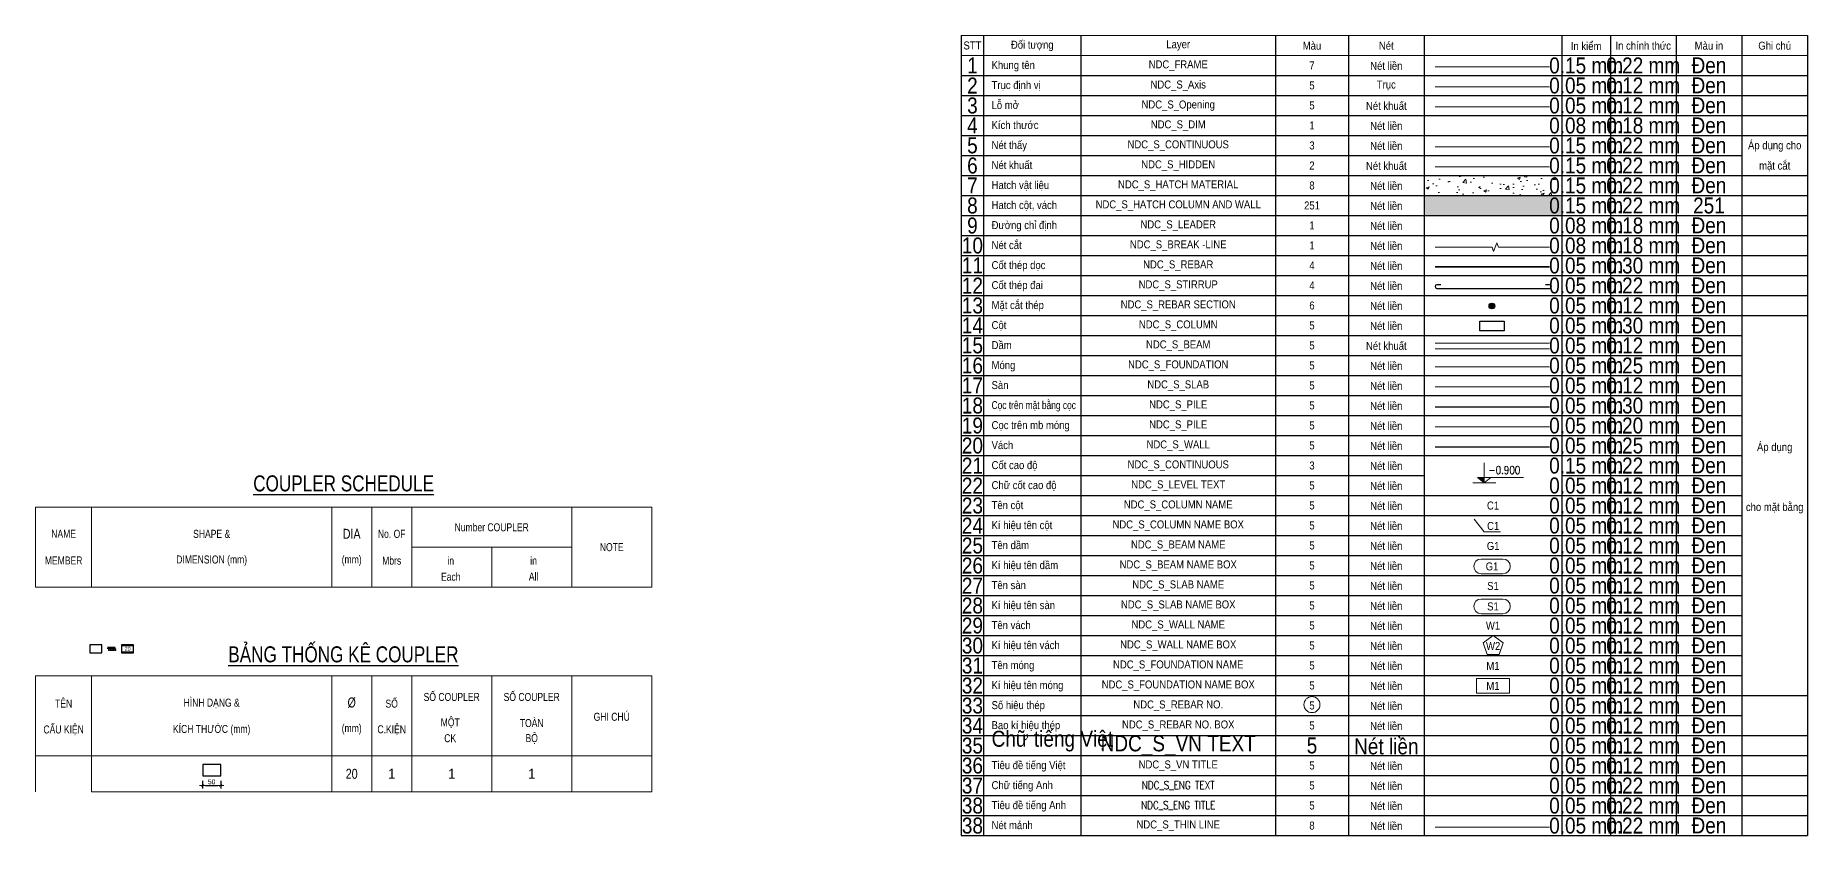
# Model space of a CAD drawing. Header units: millimetres. Extents: x -2123450 to -961021, y -260876 to 649159.
# Drawn here: x -1179173 to -1134876, y 506104 to 526104 of the extents above; entities that cross this region are included whole.
import ezdxf
from ezdxf.enums import TextEntityAlignment as Align

# ---------------------------------------------------------------- set-up
doc = ezdxf.new("R2010")
doc.units = ezdxf.units.MM
doc.header["$LTSCALE"] = 1000
doc.header["$MEASUREMENT"] = 0
doc.header["$PDMODE"] = 66
for name, pattern in [('CENTER2', [1.125, 0.75, -0.125, 0.125, -0.125]), ('DASHED', [19.05, 12.7, -6.35]), ('DASHED2', [9.525, 6.35, -3.175]), ('HIDDEN2', [4.7625, 3.175, -1.5875])]:
    doc.linetypes.add(name, pattern=pattern)
doc.layers.get('0').update_dxf_attribs({"linetype": 'CONTINUOUS'})
doc.layers.get('DEFPOINTS').update_dxf_attribs({"linetype": 'CONTINUOUS'})
doc.layers.add('CHI', color=1, linetype='CONTINUOUS')
doc.layers.add('NDC_S-COLUMN', color=3, linetype='CONTINUOUS')
for name, color, linetype, lineweight in [('kata_dim', 8, 'CONTINUOUS', 5), ('kata_net khung', 3, 'CONTINUOUS', 20), ('kata_text', 7, 'CONTINUOUS', 30), ('NDC_FRAME', 7, 'CONTINUOUS', 15), ('NDC_S_AXIS', 5, 'CENTER2', 15), ('NDC_S_BEAM', 3, 'HIDDEN2', 15), ('NDC_S_BEAM NAME', 7, 'CONTINUOUS', 9), ('NDC_S_BEAM NAME BOX', 1, 'CONTINUOUS', 20), ('NDC_S_BREAK-LINE', 1, 'CONTINUOUS', 15), ('NDC_S_COLUMN NAME', 7, 'CONTINUOUS', 9), ('NDC_S_COLUMN NAME BOX', 1, 'CONTINUOUS', 9), ('NDC_S_CONTINUOUS', 3, 'CONTINUOUS', 20), ('NDC_S_DIM', 1, 'CONTINUOUS', 9), ('NDC_S_ENG TEXT', 2, 'CONTINUOUS', 9), ('NDC_S_ENG TITLE', 3, 'CONTINUOUS', 15), ('NDC_S_FOUNDATION', 6, 'CONTINUOUS', 20), ('NDC_S_FOUNDATION NAME', 7, 'CONTINUOUS', 20), ('NDC_S_FOUNDATION NAME BOX', 1, 'CONTINUOUS', 9), ('NDC_S_HATCH COLUMN AND WALL', 251, 'CONTINUOUS', 13), ('NDC_S_HATCH MATERIAL', 8, 'CONTINUOUS', 13), ('NDC_S_HIDDEN', 9, 'HIDDEN2', 20), ('NDC_S_LEADER', 1, 'CONTINUOUS', 9), ('NDC_S_LEVEL', 3, 'CONTINUOUS', 20), ('NDC_S_LEVEL TEXT', 7, 'CONTINUOUS', 20), ('NDC_S_OPENING', 9, 'DASHED2', 9), ('NDC_S_PILE', 4, 'CONTINUOUS', 30), ('NDC_S_PILE ON FOUNDATION PLAN', 9, 'DASHED', 9), ('NDC_S_REBAR', 4, 'CONTINUOUS', 35), ('NDC_S_REBAR NO.', 7, 'CONTINUOUS', 20), ('NDC_S_REBAR NO. BOX', 1, 'CONTINUOUS', 9), ('NDC_S_REBAR SECTION', 6, 'CONTINUOUS', 25), ('NDC_S_SLAB', 2, 'CONTINUOUS', 15), ('NDC_S_SLAB NAME', 7, 'CONTINUOUS', 20), ('NDC_S_SLAB NAME BOX', 1, 'CONTINUOUS', 9), ('NDC_S_STIRRUP', 2, 'CONTINUOUS', 25), ('NDC_S_THIN LINE', 8, 'CONTINUOUS', 9), ('NDC_S_VN TEXT', 7, 'CONTINUOUS', 9), ('NDC_S_VN TITLE', 6, 'CONTINUOUS', 9), ('NDC_S_WALL', 6, 'CONTINUOUS', 25), ('NDC_S_WALL NAME', 7, 'CONTINUOUS', 20), ('NDC_S_WALL NAME BOX', 1, 'CONTINUOUS', 9)]:
    doc.layers.add(name, color=color, linetype=linetype, lineweight=lineweight)
doc.styles.add('kata_text', font='roman.shx', dxfattribs={"width": 0.8})
doc.styles.add('NDC_ARIAL', font='arial.ttf', dxfattribs={"width": 0.8})
doc.styles.add('NDC_ROMANS', font='romans.shx', dxfattribs={"width": 0.8, "bigfont": 'vns.shx'})
doc.dimstyles.new('kata_dim_50', dxfattribs={"dimscale": 50, "dimtxt": 2.5, "dimasz": 1.5, "dimexe": 1.5, "dimexo": 2.5, "dimtad": 1, "dimdec": 0, "dimzin": 0, "dimdsep": 46, "dimtxsty": 'kata_text', "dimblk": 'kata_block_ArchTick', "dimcen": 0.09, "dimdle": 1.2, "dimclrd": 8, "dimclre": 8, "dimclrt": 3, "dimadec": 0, "dimazin": 0, "dimtfac": 1, "dimtdec": 0, "dimtix": 1, "dimtofl": 0, "dimtmove": 0, "dimatfit": 3, "dimfxl": 3.75, "dimfxlon": 1, "dimtolj": 1, "dimtzin": 0, "dimarcsym": 0})

# ---------------------------------------------------------------- blocks, each defined once
blk = doc.blocks.new('kata_block_COUPLER')
at = {"color": 0}
blk.add_lwpolyline([(-1.5, -1), (1.5, -1), (1.5, 1), (-1.5, 1)], close=True, dxfattribs=at)
blk = doc.blocks.new('kata_block_REN')
blk.add_lwpolyline([(0, 0), (5, 25), (15, -25), (25, 25), (35, -25), (45, 25), (55, -25), (65, 25), (75, -25), (85, 25), (95, -25), (100, 0)])
blk = doc.blocks.new('*U736')
for p, q in [((1.5, 0.75), (-1.5, 0.75)), ((-1.5, -0.75), (1.5, -0.75))]:
    blk.add_line(p, q)
at = {"color": 0}
blk.add_lwpolyline([(-1.5, -1), (1.5, -1), (1.5, 1), (-1.5, 1)], close=True, dxfattribs=at)
at = {"layer": 'DEFPOINTS', "style": 'kata_text', "width": 0.8}
blk.add_attdef('D', text='', height=1, dxfattribs=at).set_placement((0, 0), align=Align.MIDDLE_CENTER)
blk = doc.blocks.new('TieudeCoupler')
at = {"layer": 'kata_net khung'}
for p, q in [((0, 2000), (0, 0)), ((0, 2000), (15405, 2000)), ((1405, 2000), (1405, 0)), ((7405, 2000), (7405, 0)), ((8405, 2000), (8405, 0)), ((8405, 2000), (8405, 0)), ((9405, 1000), (9405, 2000)), ((11405, 2000), (11405, 0)), ((13405, 2000), (13405, 0)), ((15405, 2000), (15405, 0)), ((9405, 1000), (9405, 0)), ((0, 0), (15405, 0))]:
    blk.add_line(p, q, dxfattribs=at)
at = {"layer": 'kata_text', "style": 'kata_text', "width": 0.8}
for s, height, p in [('%%UBẢNG THỐNG KÊ COUPLER', 400, (7698, 2594)), ('TÊN', 200, (705, 1333)), ('HÌNH DẠNG &', 200, (4405, 1333)), ('%%C', 250, (7905, 1333)), ('SỐ', 200, (8905, 1333)), ('SỐ COUPLER', 200, (10405, 1500)), ('SỐ COUPLER', 200, (12405, 1500)), ('MỘT', 200, (10368, 843)), ('TOÀN', 200, (12405, 843)), ('GHI CHÚ', 200, (14405, 1000)), ('CẤU KIỆN', 200, (705, 667)), ('KÍCH THƯỚC (mm)', 200, (4405, 667)), ('(mm)', 200, (7905, 667)), ('C.KIỆN', 200, (8905, 667)), ('CK', 200, (10368, 440)), ('BỘ', 200, (12405, 448))]:
    blk.add_text(s, height=height, dxfattribs=at).set_placement(p, align=Align.MIDDLE)
blk = doc.blocks.new('kata_block_ArchTick')
at = {"color": 8}
blk.add_line((1, 0), (-1, 0), dxfattribs=at)
at = {"color": 8, "const_width": 0.15}
blk.add_lwpolyline([(-0.5, -0.5), (0.5, 0.5)], dxfattribs=at)
blk = doc.blocks.new('*D737')
at = {"layer": 'DEFPOINTS', "color": 0, "transparency": 16777216}
for p in [(4180, -498), (4630, -498), (4630, -744)]:
    blk.add_point(p, dxfattribs=at)
at = {"layer": 'kata_dim', "color": 8, "lineweight": -2, "transparency": 16777216}
for p, q in [((4180, -623), (4180, -819)), ((4255, -744), (4555, -744)), ((4630, -623), (4630, -819))]:
    blk.add_line(p, q, dxfattribs=at)
at = {"layer": 'kata_dim', "color": 8, "lineweight": -2, "transparency": 16777216, "xscale": 75, "yscale": 75, "zscale": 75, "rotation": 180}
blk.add_blockref('kata_block_ArchTick', (4180, -744), dxfattribs=at)
at = {"layer": 'kata_dim', "color": 8, "lineweight": -2, "transparency": 16777216, "xscale": 75, "yscale": 75, "zscale": 75}
blk.add_blockref('kata_block_ArchTick', (4630, -744), dxfattribs=at)
blk = doc.blocks.new('TieudeCoupler_ENG')
at = {"layer": 'kata_net khung'}
for p, q in [((0, 2000), (0, 0)), ((0, 2000), (15405, 2000)), ((1405, 2000), (1405, 0)), ((7405, 2000), (7405, 0)), ((8405, 2000), (8405, 0)), ((8405, 2000), (8405, 0)), ((9405, 1000), (9405, 2000)), ((13405, 2000), (13405, 0)), ((15405, 2000), (15405, 0)), ((9405, 1000), (9405, 0)), ((9405, 1000), (13405, 1000)), ((11405, 1000), (11405, 0)), ((0, 0), (15405, 0))]:
    blk.add_line(p, q, dxfattribs=at)
at = {"layer": 'kata_text', "style": 'kata_text', "width": 0.8}
for s, height, p in [('%%UCOUPLER SCHEDULE', 400, (7703, 2594)), ('NAME', 200, (705, 1333)), ('SHAPE &', 200, (4405, 1333)), ('DIA', 250, (7905, 1333)), ('No. OF', 200, (8905, 1333)), ('Number COUPLER', 200, (11405, 1500)), ('NOTE', 200, (14405, 1000)), ('MEMBER', 200, (705, 667)), ('DIMENSION (mm)', 200, (4405, 667)), ('(mm)', 200, (7905, 667)), ('Mbrs', 200, (8905, 667)), ('in', 200, (10382, 667)), ('in', 200, (12452, 667)), ('Each', 200, (10382, 264)), ('All', 200, (12452, 271))]:
    blk.add_text(s, height=height, dxfattribs=at).set_placement(p, align=Align.MIDDLE)
blk = doc.blocks.new('dangCoupler')
at = {"color": 4}
blk.add_lwpolyline([(4180.3, -498.5), (4630.3, -498.5), (4630.3, -216.5), (4180.3, -216.5)], close=True, dxfattribs=at)
at = {"layer": 'kata_net khung'}
for p, q in [((0, 0), (0, -900)), ((1405.3, 0), (1405.3, -900)), ((7405.3, 0), (7405.3, -900)), ((8405.3, 0), (8405.3, -900)), ((9405.3, 0), (9405.3, -900)), ((11405.3, 0), (11405.3, -900)), ((13405.3, 0), (13405.3, -900)), ((15405.3, 0), (15405.3, -900)), ((1405.3, -900), (15405.3, -900))]:
    blk.add_line(p, q, dxfattribs=at)
at = {"layer": 'kata_text', "style": 'kata_text', "width": 0.8}
for tag, height, p in [('DK', 250, (7905.3, -450)), ('GHI_CHU', 200, (14405.3, -450))]:
    blk.add_attdef(tag, text='', height=height, dxfattribs=at).set_placement(p, align=Align.MIDDLE_CENTER)
at = {"layer": 'kata_text', "style": 'kata_text'}
for tag, p in [('SCK', (8905.3, -450)), ('SL1', (10405.3, -450)), ('SL', (12405.3, -450))]:
    blk.add_attdef(tag, text='', height=250, dxfattribs=at).set_placement(p, align=Align.MIDDLE_CENTER)
at = {"layer": 'kata_text', "color": 3, "style": 'kata_text', "width": 0.8}
blk.add_attdef('L', text='', height=125, dxfattribs=at).set_placement((4405.3, -649.1), align=Align.MIDDLE_CENTER)
at = {"layer": 'kata_dim', "color": 8}
dim = blk.add_linear_dim(base=(4630.3, -744.2), p1=(4180.3, -498.5), p2=(4630.3, -498.5), text=' ', dimstyle='kata_dim_50', dxfattribs=at)
dim.commit()
dim.dimension.update_dxf_attribs({"geometry": '*D737', "text_midpoint": (4405.3, -744.2)})

msp = doc.modelspace()

# ---------------------------------------------------------------- hatches: boundary and pattern name
at = {"layer": 'NDC_S_HATCH COLUMN AND WALL'}
h = msp.add_hatch(color=256, dxfattribs=at)
h.dxf.hatch_style = 1
h.paths.add_polyline_path([(-1141015.94, 521604.1), (-1141015.94, 522104.1), (-1144460.09, 522104.1), (-1144460.09, 521604.1)])
at = {"layer": 'NDC_S_HATCH MATERIAL'}
h = msp.add_hatch(dxfattribs=at)
h.set_pattern_fill('AR-CONC', color=256, scale=100)
h.set_pattern_definition([(50, (-8743987.1, -10049304.76), (717.260183, -62.752135), [75, -825]), (355, (-8743987.1, -10049304.76), (-138.751334, 752.192134), [60, -660]), (100.4514445, (-8743927.3, -10049310), (578.508847, 689.43999), [63.74019, -701.14211]), (46.1842, (-8743987.1, -10049104.76), (1067.24133, -165.51928), [112.5, -1237.5]), (96.6356355, (-8743898.2, -10049118.5), (934.661946, 974.1186), [95.61034, -1051.71376]), (351.184164, (-8743987.1, -10049104.8), (934.661945, 974.1186), [90, -990]), (21, (-8743887.1, -10049154.76), (596.907052, -402.61889), [75, -825]), (326, (-8743887.1, -10049154.76), (243.31533, 725.150045), [60, -660]), (71.451445, (-8743837.36, -10049188.3), (840.222377, 322.531153), [63.74019, -701.14211]), (37.5, (-8743987.1, -10049304.76), (12.1598553, 332.893854), [0, -652, 0, -670, 0, -662.5]), (7.5, (-8743987.1, -10049304.76), (263.069537, 394.411712), [0, -382, 0, -637, 0, -252.5]), (327.5, (-8744210.1, -10049304.76), (533.822436, -22.554872), [0, -250, 0, -780, 0, -1035]), (317.5, (-8744310.1, -10049304.76), (583.18617, 100.104982), [0, -325, 0, -518, 0, -735])])
h.paths.add_polyline_path([(-1144460.09, 522604.1), (-1144460.09, 522104.1), (-1141015.94, 522104.1), (-1141015.94, 522604.1)])
at = {"layer": 'NDC_S_LEVEL'}
h = msp.add_hatch(color=256, dxfattribs=at)
h.dxf.hatch_style = 1
h.paths.add_polyline_path([(-1142958.35, 515058.26), (-1143125.6, 515058.26), (-1142958.35, 514917.77)])
at = {"layer": 'NDC_S_REBAR SECTION'}
h = msp.add_hatch(color=256, dxfattribs=at)
h.dxf.hatch_style = 1
h.paths.add_polyline_path([(-1142837.98, 519340.85, 1), (-1142694.46, 519340.85, 1)])

# ---------------------------------------------------------------- linework, layer by layer
at = {"layer": 'CHI', "color": 3}
for p, q in [((-1156030.81, 526104.1), (-1156030.81, 506104.1)), ((-1155472.69, 526104.1), (-1155472.69, 506104.1)), ((-1153039.06, 526104.1), (-1153039.06, 506104.1)), ((-1148176.19, 526104.1), (-1148176.19, 506104.1)), ((-1146351.89, 526104.1), (-1146351.89, 506104.1)), ((-1144460.09, 526104.1), (-1144460.09, 506104.1)), ((-1141015.94, 526104.1), (-1141015.94, 506104.1)), ((-1139805.77, 526104.1), (-1139805.77, 506104.1)), ((-1138162.58, 526104.1), (-1138162.58, 506104.1)), ((-1136519.4, 526104.1), (-1136519.4, 506104.1)), ((-1134876.21, 526104.1), (-1134876.21, 506104.1)), ((-1156030.81, 506604.1), (-1134876.21, 506604.1)), ((-1156030.81, 506104.1), (-1134876.21, 506104.1))]:
    msp.add_line(p, q, dxfattribs=at)
at = {"layer": 'CHI'}
for p, q in [((-1156030.81, 525104.1), (-1134876.21, 525104.1)), ((-1156030.81, 524604.1), (-1134876.21, 524604.1)), ((-1156030.81, 524104.1), (-1134876.21, 524104.1)), ((-1156030.81, 523604.1), (-1134876.21, 523604.1)), ((-1156030.81, 523104.1), (-1136519.4, 523104.1)), ((-1156030.81, 522604.1), (-1134876.21, 522604.1)), ((-1156030.81, 522104.1), (-1134876.21, 522104.1)), ((-1156030.81, 521604.1), (-1134876.21, 521604.1)), ((-1156030.81, 521104.1), (-1134876.21, 521104.1)), ((-1156030.81, 520604.1), (-1134876.21, 520604.1)), ((-1156030.81, 520104.1), (-1134876.21, 520104.1)), ((-1156030.81, 519604.1), (-1134876.21, 519604.1)), ((-1156030.81, 519104.1), (-1134876.21, 519104.1)), ((-1156030.81, 518604.1), (-1136519.4, 518604.1)), ((-1156030.81, 518104.1), (-1136519.4, 518104.1)), ((-1156030.81, 517604.1), (-1136519.4, 517604.1)), ((-1156030.81, 517104.1), (-1136519.4, 517104.1)), ((-1156030.81, 516604.1), (-1136519.4, 516604.1)), ((-1156030.81, 516104.1), (-1136519.4, 516104.1)), ((-1156030.81, 515604.1), (-1136519.4, 515604.1)), ((-1156030.81, 515104.1), (-1144460.09, 515104.1)), ((-1141015.94, 515104.1), (-1136519.4, 515104.1)), ((-1156030.81, 514604.1), (-1136519.4, 514604.1)), ((-1156030.81, 514104.1), (-1136519.4, 514104.1)), ((-1156030.81, 513604.1), (-1136519.4, 513604.1)), ((-1156030.81, 513104.1), (-1136519.4, 513104.1)), ((-1156030.81, 512604.1), (-1136519.4, 512604.1)), ((-1156030.81, 512104.1), (-1136519.4, 512104.1)), ((-1156030.81, 511604.1), (-1136519.4, 511604.1)), ((-1156030.81, 511104.1), (-1136519.4, 511104.1)), ((-1156030.81, 510604.1), (-1136519.4, 510604.1)), ((-1156030.81, 510104.1), (-1136519.4, 510104.1)), ((-1156030.81, 509604.1), (-1134876.21, 509604.1)), ((-1156030.81, 509104.1), (-1136519.4, 509104.1)), ((-1156030.81, 508604.1), (-1134876.21, 508604.1)), ((-1156030.81, 508104.1), (-1134876.21, 508104.1)), ((-1156030.81, 507604.1), (-1134876.21, 507604.1)), ((-1156030.81, 507104.1), (-1134876.21, 507104.1))]:
    msp.add_line(p, q, dxfattribs=at)
at = {"layer": 'NDC_FRAME'}
msp.add_line((-1144188.83, 525317.69), (-1141324.21, 525317.69), dxfattribs=at)
at = {"layer": 'NDC_S-COLUMN'}
msp.add_lwpolyline([(-1143066.62, 518961.79), (-1142456.19, 518961.79), (-1142456.19, 518717.79), (-1143066.62, 518717.79)], close=True, dxfattribs=at)
at = {"layer": 'NDC_S_AXIS', "ltscale": 10}
msp.add_line((-1144188.83, 524817.69), (-1141324.21, 524817.69), dxfattribs=at)
at = {"layer": 'NDC_S_BEAM', "ltscale": 1000}
for p, q in [((-1144188.83, 518409.91), (-1141324.21, 518409.91)), ((-1144188.83, 518269.35), (-1141324.21, 518269.35))]:
    msp.add_line(p, q, dxfattribs=at)
at = {"layer": 'NDC_S_BEAM NAME BOX'}
msp.add_lwpolyline([(-1143034.94, 513015.73, 1), (-1143034.94, 512647.85), (-1142491.4, 512647.85, 1), (-1142491.4, 513015.73)], format="xyb", close=True, dxfattribs=at)
at = {"layer": 'NDC_S_BREAK-LINE'}
msp.add_lwpolyline([(-1144188.83, 520811.11), (-1142763.8, 520811.11), (-1142723.8, 520701.21), (-1142643.8, 520921.01), (-1142603.8, 520811.11), (-1141324.21, 520811.11)], dxfattribs=at)
at = {"layer": 'NDC_S_COLUMN NAME BOX'}
msp.add_lwpolyline([(-1143208.99, 514012.13), (-1142960.21, 513694.32), (-1142554.74, 513694.32)], dxfattribs=at)
at = {"layer": 'NDC_S_CONTINUOUS'}
msp.add_line((-1144188.83, 523317.69), (-1141324.21, 523317.69), dxfattribs=at)
at = {"layer": 'NDC_S_ENG TITLE'}
for p, q in [((-1156030.81, 526104.1), (-1134876.21, 526104.1)), ((-1156030.81, 525604.1), (-1134876.21, 525604.1))]:
    msp.add_line(p, q, dxfattribs=at)
at = {"layer": 'NDC_S_FOUNDATION'}
msp.add_line((-1144188.83, 517817.69), (-1141324.21, 517817.69), dxfattribs=at)
at = {"layer": 'NDC_S_FOUNDATION NAME BOX'}
msp.add_lwpolyline([(-1143154.66, 510027.84), (-1142325.21, 510027.84), (-1142325.21, 509659.96), (-1143154.66, 509659.96)], close=True, dxfattribs=at)
at = {"layer": 'NDC_S_HIDDEN'}
msp.add_line((-1144188.83, 522817.69), (-1141324.21, 522817.69), dxfattribs=at)
at = {"layer": 'NDC_S_LEVEL'}
for p, q in [((-1142958.35, 514917.77), (-1142958.35, 515421.65)), ((-1143245.15, 514917.77), (-1142671.55, 514917.77)), ((-1143125.6, 515058.26), (-1142958.35, 514917.77)), ((-1143125.6, 515058.26), (-1141980.7, 515058.26)), ((-1142791.1, 515058.26), (-1142958.35, 514917.77))]:
    msp.add_line(p, q, dxfattribs=at)
at = {"layer": 'NDC_S_OPENING', "ltscale": 10}
msp.add_line((-1144188.83, 524317.69), (-1141324.21, 524317.69), dxfattribs=at)
at = {"layer": 'NDC_S_PILE'}
msp.add_line((-1144188.83, 516817.69), (-1141324.21, 516817.69), dxfattribs=at)
at = {"layer": 'NDC_S_PILE ON FOUNDATION PLAN'}
msp.add_line((-1144188.83, 516317.69), (-1141324.21, 516317.69), dxfattribs=at)
at = {"layer": 'NDC_S_REBAR'}
msp.add_line((-1144188.83, 520317.69), (-1141324.21, 520317.69), dxfattribs=at)
at = {"layer": 'NDC_S_REBAR NO. BOX'}
msp.add_circle((-1147264.04, 509376.36), 200, dxfattribs=at)
at = {"layer": 'NDC_S_REBAR SECTION'}
msp.add_circle((-1142766.22, 519340.85), 71.76, dxfattribs=at)
at = {"layer": 'NDC_S_SLAB'}
msp.add_line((-1144188.83, 517317.69), (-1141324.21, 517317.69), dxfattribs=at)
at = {"layer": 'NDC_S_SLAB NAME BOX'}
msp.add_lwpolyline([(-1143034.94, 512015.73, 1), (-1143034.94, 511647.85), (-1142491.4, 511647.85, 1), (-1142491.4, 512015.73)], format="xyb", close=True, dxfattribs=at)
at = {"layer": 'NDC_S_STIRRUP'}
msp.add_lwpolyline([(-1144044.33, 519871.37), (-1144143.62, 519871.37, 1), (-1144143.62, 519780.94), (-1141324.21, 519780.94, 1), (-1141324.21, 519871.37), (-1141423.5, 519871.37)], format="xyb", dxfattribs=at)
at = {"layer": 'NDC_S_THIN LINE'}
msp.add_line((-1144188.83, 506317.69), (-1141324.21, 506317.69), dxfattribs=at)
at = {"layer": 'NDC_S_WALL'}
msp.add_line((-1144188.83, 515817.69), (-1141324.21, 515817.69), dxfattribs=at)
at = {"layer": 'NDC_S_WALL NAME BOX'}
msp.add_lwpolyline([(-1142735.07, 511102.34), (-1142981.45, 510923.33), (-1142887.34, 510633.69), (-1142582.79, 510633.69), (-1142488.68, 510923.33)], close=True, dxfattribs=at)

# ---------------------------------------------------------------- block references
at = {"color": 8}
msp.add_blockref('TieudeCoupler', (-1179173.03, 508097.76), dxfattribs=at)
for name, p, xscale, yscale, zscale in [('kata_block_COUPLER', (-1177665.74, 510773.78), 100, 100, 100), ('kata_block_REN', (-1177365.74, 510773.78), 2, 2, 2)]:
    msp.add_blockref(name, p, dxfattribs=dict(xscale=xscale, yscale=yscale, zscale=zscale))
at = {"layer": 'kata_text'}
msp.add_blockref('TieudeCoupler_ENG', (-1179173.03, 512313.2), dxfattribs=at)
at = {"layer": 'kata_text', "xscale": 100, "yscale": 100, "zscale": 100}
msp.add_blockref('*U736', (-1176868.72, 510773.78), dxfattribs=at).add_auto_attribs({'D': '20'})
at = {"layer": 'kata_text'}
msp.add_blockref('dangCoupler', (-1179173.03, 508097.76), dxfattribs=at).add_auto_attribs({'L': '50', 'DK': '20', 'SCK': '1', 'SL1': '1', 'SL': '1'})

# ---------------------------------------------------------------- texts
at = {"layer": 'NDC_FRAME', "style": 'NDC_ARIAL', "width": 0.85}
msp.add_text('Khung tên', height=200, dxfattribs=at).set_placement((-1155272.69, 525204.1), align=Align.BOTTOM_LEFT)
for s, p in [('NDC_FRAME', (-1150607.63, 525354.1)), ('7', (-1147264.04, 525354.1)), ('Nét liền', (-1145405.99, 525354.1)), ('Áp dụng cho', (-1135697.8, 523354.1)), ('mặt cắt', (-1135697.8, 522854.1)), ('Áp dụng', (-1135697.8, 515812.81)), ('cho mặt bằng', (-1135697.8, 514312.81))]:
    msp.add_text(s, height=200, dxfattribs=at).set_placement(p, align=Align.MIDDLE)
at = {"layer": 'NDC_S-COLUMN', "style": 'NDC_ARIAL', "width": 0.85}
msp.add_text('Cột', height=200, dxfattribs=at).set_placement((-1155272.69, 518704.1), align=Align.BOTTOM_LEFT)
for s, p in [('NDC_S_COLUMN', (-1150607.63, 518854.1)), ('5', (-1147264.04, 518854.1)), ('Nét liền', (-1145405.99, 518854.1))]:
    msp.add_text(s, height=200, dxfattribs=at).set_placement(p, align=Align.MIDDLE)
at = {"layer": 'NDC_S_AXIS', "style": 'NDC_ARIAL', "width": 0.85}
msp.add_text('Trục định vị', height=200, dxfattribs=at).set_placement((-1155272.69, 524704.1), align=Align.BOTTOM_LEFT)
for s, p in [('NDC_S_Axis', (-1150607.63, 524854.1)), ('5', (-1147264.04, 524854.1)), ('Trục', (-1145405.99, 524854.1))]:
    msp.add_text(s, height=200, dxfattribs=at).set_placement(p, align=Align.MIDDLE)
at = {"layer": 'NDC_S_BEAM', "style": 'NDC_ARIAL', "width": 0.85}
msp.add_text('Dầm', height=200, dxfattribs=at).set_placement((-1155272.69, 518204.1), align=Align.BOTTOM_LEFT)
for s, p in [('NDC_S_BEAM', (-1150607.63, 518354.1)), ('5', (-1147264.04, 518354.1)), ('Nét khuất', (-1145405.99, 518354.1))]:
    msp.add_text(s, height=200, dxfattribs=at).set_placement(p, align=Align.MIDDLE)
at = {"layer": 'NDC_S_BEAM NAME', "style": 'NDC_ARIAL', "width": 0.85}
msp.add_text('Tên dầm', height=200, dxfattribs=at).set_placement((-1155272.69, 513204.1), align=Align.BOTTOM_LEFT)
for s, p in [('NDC_S_BEAM NAME', (-1150607.63, 513354.1)), ('5', (-1147264.04, 513354.1)), ('Nét liền', (-1145405.99, 513354.1)), ('G1', (-1142735.07, 513343.28)), ('G1', (-1142763.17, 512831.79))]:
    msp.add_text(s, height=200, dxfattribs=at).set_placement(p, align=Align.MIDDLE)
at = {"layer": 'NDC_S_BEAM NAME BOX', "style": 'NDC_ARIAL', "width": 0.85}
msp.add_text('Kí hiệu tên dầm', height=200, dxfattribs=at).set_placement((-1155272.69, 512704.1), align=Align.BOTTOM_LEFT)
for s, p in [('NDC_S_BEAM NAME BOX', (-1150607.63, 512854.1)), ('Nét liền', (-1145405.99, 512854.1)), ('5', (-1147264.04, 512854.1))]:
    msp.add_text(s, height=200, dxfattribs=at).set_placement(p, align=Align.MIDDLE)
at = {"layer": 'NDC_S_BREAK-LINE', "style": 'NDC_ARIAL', "width": 0.85}
msp.add_text('Nét cắt', height=200, dxfattribs=at).set_placement((-1155272.69, 520704.1), align=Align.BOTTOM_LEFT)
for s, p in [('NDC_S_BREAK -LINE', (-1150607.63, 520854.1)), ('1', (-1147264.04, 520854.1)), ('Nét liền', (-1145405.99, 520854.1))]:
    msp.add_text(s, height=200, dxfattribs=at).set_placement(p, align=Align.MIDDLE)
at = {"layer": 'NDC_S_COLUMN NAME', "style": 'NDC_ARIAL', "width": 0.85}
msp.add_text('Tên cột', height=200, dxfattribs=at).set_placement((-1155272.69, 514204.1), align=Align.BOTTOM_LEFT)
for s, p in [('NDC_S_COLUMN NAME', (-1150607.63, 514354.1)), ('5', (-1147264.04, 514354.1)), ('Nét liền', (-1145405.99, 514354.1)), ('C1', (-1142738.01, 514354.1)), ('C1', (-1142735.07, 513843.28))]:
    msp.add_text(s, height=200, dxfattribs=at).set_placement(p, align=Align.MIDDLE)
at = {"layer": 'NDC_S_COLUMN NAME BOX', "style": 'NDC_ARIAL', "width": 0.85}
msp.add_text('Kí hiệu tên cột', height=200, dxfattribs=at).set_placement((-1155272.69, 513704.1), align=Align.BOTTOM_LEFT)
for s, p in [('NDC_S_COLUMN NAME BOX', (-1150607.63, 513854.1)), ('5', (-1147264.04, 513854.1)), ('Nét liền', (-1145405.99, 513854.1))]:
    msp.add_text(s, height=200, dxfattribs=at).set_placement(p, align=Align.MIDDLE)
at = {"layer": 'NDC_S_CONTINUOUS', "style": 'NDC_ARIAL', "width": 0.85}
for s, p in [('Nét thấy', (-1155272.69, 523204.1)), ('Cốt cao độ', (-1155272.69, 515204.1))]:
    msp.add_text(s, height=200, dxfattribs=at).set_placement(p, align=Align.BOTTOM_LEFT)
for s, p in [('NDC_S_CONTINUOUS', (-1150607.63, 523354.1)), ('3', (-1147264.04, 523354.1)), ('Nét liền', (-1145405.99, 523354.1)), ('NDC_S_CONTINUOUS', (-1150607.63, 515354.1)), ('3', (-1147264.04, 515354.1)), ('Nét liền', (-1145405.99, 515354.1))]:
    msp.add_text(s, height=200, dxfattribs=at).set_placement(p, align=Align.MIDDLE)
at = {"layer": 'NDC_S_DIM', "style": 'NDC_ARIAL', "width": 0.85}
msp.add_text('Kích thước', height=200, dxfattribs=at).set_placement((-1155272.69, 523704.1), align=Align.BOTTOM_LEFT)
for s, p in [('NDC_S_DIM', (-1150607.63, 523854.1)), ('1', (-1147264.04, 523854.1)), ('Nét liền', (-1145405.99, 523854.1))]:
    msp.add_text(s, height=200, dxfattribs=at).set_placement(p, align=Align.MIDDLE)
at = {"layer": 'NDC_S_ENG TEXT'}
for s, style, width, p in [('STT', 'NDC_ARIAL', 0.85, (-1155751.75, 525854.1)), ('Đối tượng', 'NDC_ARIAL', 0.85, (-1154255.87, 525854.1)), ('Layer', 'NDC_ARIAL', 0.85, (-1150607.63, 525854.1)), ('Màu', 'NDC_ARIAL', 0.85, (-1147264.04, 525854.1)), ('Nét', 'NDC_ARIAL', 0.85, (-1145405.99, 525854.1)), ('In kiểm', 'NDC_ARIAL', 0.85, (-1140410.86, 525854.1)), ('In chính thức', 'NDC_ARIAL', 0.85, (-1138984.18, 525854.1)), ('Màu in', 'NDC_ARIAL', 0.85, (-1137340.99, 525854.1)), ('Ghi chú', 'NDC_ARIAL', 0.85, (-1135697.8, 525854.1)), ('NDC_S_ENG TEXT', 'NDC_ROMANS', 0.8, (-1150607.63, 507354.1)), ('5', 'NDC_ARIAL', 0.85, (-1147264.04, 507354.1)), ('Nét liền', 'NDC_ARIAL', 0.85, (-1145405.99, 507354.1))]:
    msp.add_text(s, height=200, dxfattribs=dict(at, style=style, width=width)).set_placement(p, align=Align.MIDDLE)
at = {"layer": 'NDC_S_ENG TEXT', "style": 'NDC_ARIAL', "width": 0.85}
msp.add_text('Chữ tiếng Anh', height=200, dxfattribs=at).set_placement((-1155272.69, 507204.1), align=Align.BOTTOM_LEFT)
at = {"layer": 'NDC_S_ENG TITLE', "style": 'NDC_ARIAL', "width": 0.85}
msp.add_text('Tiêu đề tiếng Anh', height=200, dxfattribs=at).set_placement((-1155272.69, 506704.1), align=Align.BOTTOM_LEFT)
at = {"layer": 'NDC_S_ENG TITLE'}
for s, style, width, p in [('NDC_S_ENG TITLE', 'NDC_ROMANS', 0.8, (-1150607.63, 506854.1)), ('5', 'NDC_ARIAL', 0.85, (-1147264.04, 506854.1)), ('Nét liền', 'NDC_ARIAL', 0.85, (-1145405.99, 506854.1))]:
    msp.add_text(s, height=200, dxfattribs=dict(at, style=style, width=width)).set_placement(p, align=Align.MIDDLE)
at = {"layer": 'NDC_S_FOUNDATION', "style": 'NDC_ARIAL', "width": 0.85}
msp.add_text('Móng', height=200, dxfattribs=at).set_placement((-1155272.69, 517704.1), align=Align.BOTTOM_LEFT)
for s, p in [('NDC_S_FOUNDATION', (-1150607.63, 517854.1)), ('5', (-1147264.04, 517854.1)), ('Nét liền', (-1145405.99, 517854.1))]:
    msp.add_text(s, height=200, dxfattribs=at).set_placement(p, align=Align.MIDDLE)
at = {"layer": 'NDC_S_FOUNDATION NAME', "style": 'NDC_ARIAL', "width": 0.85}
msp.add_text('Tên móng', height=200, dxfattribs=at).set_placement((-1155272.69, 510204.1), align=Align.BOTTOM_LEFT)
for s, p in [('NDC_S_FOUNDATION NAME', (-1150607.63, 510354.1)), ('5', (-1147264.04, 510354.1)), ('Nét liền', (-1145405.99, 510354.1)), ('M1', (-1142739.93, 510343.9)), ('M1', (-1142739.93, 509843.9))]:
    msp.add_text(s, height=200, dxfattribs=at).set_placement(p, align=Align.MIDDLE)
at = {"layer": 'NDC_S_FOUNDATION NAME BOX', "style": 'NDC_ARIAL', "width": 0.85}
msp.add_text('Kí hiệu tên móng', height=200, dxfattribs=at).set_placement((-1155272.69, 509704.1), align=Align.BOTTOM_LEFT)
for s, p in [('NDC_S_FOUNDATION NAME BOX', (-1150607.63, 509854.1)), ('5', (-1147264.04, 509854.1)), ('Nét liền', (-1145405.99, 509854.1))]:
    msp.add_text(s, height=200, dxfattribs=at).set_placement(p, align=Align.MIDDLE)
at = {"layer": 'NDC_S_HATCH COLUMN AND WALL', "style": 'NDC_ARIAL', "width": 0.85}
msp.add_text('Hatch cột, vách', height=200, dxfattribs=at).set_placement((-1155272.69, 521704.1), align=Align.BOTTOM_LEFT)
for s, p in [('NDC_S_HATCH COLUMN AND WALL', (-1150607.63, 521854.1)), ('251', (-1147264.04, 521854.1)), ('Nét liền', (-1145405.99, 521854.1))]:
    msp.add_text(s, height=200, dxfattribs=at).set_placement(p, align=Align.MIDDLE)
at = {"layer": 'NDC_S_HATCH MATERIAL', "style": 'NDC_ARIAL', "width": 0.85}
msp.add_text('Hatch vật liệu', height=200, dxfattribs=at).set_placement((-1155272.69, 522204.1), align=Align.BOTTOM_LEFT)
for s, p in [('NDC_S_HATCH MATERIAL', (-1150607.63, 522354.1)), ('8', (-1147264.04, 522354.1)), ('Nét liền', (-1145405.99, 522354.1))]:
    msp.add_text(s, height=200, dxfattribs=at).set_placement(p, align=Align.MIDDLE)
at = {"layer": 'NDC_S_HIDDEN', "style": 'NDC_ARIAL', "width": 0.85}
msp.add_text('Nét khuất', height=200, dxfattribs=at).set_placement((-1155272.69, 522704.1), align=Align.BOTTOM_LEFT)
for s, p in [('NDC_S_HIDDEN', (-1150607.63, 522854.1)), ('2', (-1147264.04, 522854.1)), ('Nét khuất', (-1145405.99, 522854.1))]:
    msp.add_text(s, height=200, dxfattribs=at).set_placement(p, align=Align.MIDDLE)
at = {"layer": 'NDC_S_LEADER', "style": 'NDC_ARIAL', "width": 0.85}
msp.add_text('Đường chỉ định', height=200, dxfattribs=at).set_placement((-1155272.69, 521204.1), align=Align.BOTTOM_LEFT)
for s, p in [('NDC_S_LEADER', (-1150607.63, 521354.1)), ('1', (-1147264.04, 521354.1)), ('Nét liền', (-1145405.99, 521354.1))]:
    msp.add_text(s, height=200, dxfattribs=at).set_placement(p, align=Align.MIDDLE)
at = {"layer": 'NDC_S_LEVEL TEXT', "style": 'NDC_ROMANS', "width": 0.8}
msp.add_text('-0.900', height=200, dxfattribs=at).set_placement((-1142453.78, 515140.59), align=Align.CENTER)
at = {"layer": 'NDC_S_LEVEL TEXT', "style": 'NDC_ARIAL', "width": 0.85}
msp.add_text('Chữ cốt cao độ', height=200, dxfattribs=at).set_placement((-1155272.69, 514704.1), align=Align.BOTTOM_LEFT)
for s, p in [('NDC_S_LEVEL TEXT', (-1150607.63, 514854.1)), ('5', (-1147264.04, 514854.1)), ('Nét liền', (-1145405.99, 514854.1))]:
    msp.add_text(s, height=200, dxfattribs=at).set_placement(p, align=Align.MIDDLE)
at = {"layer": 'NDC_S_OPENING', "style": 'NDC_ARIAL', "width": 0.85}
msp.add_text('Lỗ mở', height=200, dxfattribs=at).set_placement((-1155272.69, 524204.1), align=Align.BOTTOM_LEFT)
for s, p in [('NDC_S_Opening', (-1150607.63, 524354.1)), ('5', (-1147264.04, 524354.1)), ('Nét khuất', (-1145405.99, 524354.1))]:
    msp.add_text(s, height=200, dxfattribs=at).set_placement(p, align=Align.MIDDLE)
at = {"layer": 'NDC_S_PILE', "style": 'NDC_ARIAL', "width": 0.75}
msp.add_text('Cọc trên mặt bằng cọc', height=200, dxfattribs=at).set_placement((-1155272.69, 516704.1), align=Align.BOTTOM_LEFT)
at = {"layer": 'NDC_S_PILE', "style": 'NDC_ARIAL', "width": 0.85}
for s, p in [('NDC_S_PILE', (-1150607.63, 516854.1)), ('5', (-1147264.04, 516854.1)), ('Nét liền', (-1145405.99, 516854.1))]:
    msp.add_text(s, height=200, dxfattribs=at).set_placement(p, align=Align.MIDDLE)
at = {"layer": 'NDC_S_PILE ON FOUNDATION PLAN', "style": 'NDC_ARIAL', "width": 0.85}
msp.add_text('Cọc trên mb móng', height=200, dxfattribs=at).set_placement((-1155272.69, 516204.1), align=Align.BOTTOM_LEFT)
for s, p in [('NDC_S_PILE', (-1150607.63, 516354.1)), ('5', (-1147264.04, 516354.1)), ('Nét liền', (-1145405.99, 516354.1))]:
    msp.add_text(s, height=200, dxfattribs=at).set_placement(p, align=Align.MIDDLE)
at = {"layer": 'NDC_S_REBAR', "style": 'NDC_ARIAL', "width": 0.85}
msp.add_text('Cốt thép dọc', height=200, dxfattribs=at).set_placement((-1155272.69, 520204.1), align=Align.BOTTOM_LEFT)
for s, p in [('NDC_S_REBAR', (-1150607.63, 520354.1)), ('4', (-1147264.04, 520354.1)), ('Nét liền', (-1145405.99, 520354.1))]:
    msp.add_text(s, height=200, dxfattribs=at).set_placement(p, align=Align.MIDDLE)
at = {"layer": 'NDC_S_REBAR NO.', "style": 'NDC_ARIAL', "width": 0.85}
msp.add_text('Số hiệu thép', height=200, dxfattribs=at).set_placement((-1155272.69, 509204.1), align=Align.BOTTOM_LEFT)
for s, p in [('NDC_S_REBAR NO.', (-1150607.63, 509354.1)), ('5', (-1147264.04, 509354.1)), ('Nét liền', (-1145405.99, 509354.1))]:
    msp.add_text(s, height=200, dxfattribs=at).set_placement(p, align=Align.MIDDLE)
at = {"layer": 'NDC_S_REBAR NO. BOX', "style": 'NDC_ARIAL', "width": 0.85}
msp.add_text('Bao kí hiệu thép', height=200, dxfattribs=at).set_placement((-1155272.69, 508704.1), align=Align.BOTTOM_LEFT)
for s, p in [('NDC_S_REBAR NO. BOX', (-1150607.63, 508854.1)), ('5', (-1147264.04, 508854.1)), ('Nét liền', (-1145405.99, 508854.1))]:
    msp.add_text(s, height=200, dxfattribs=at).set_placement(p, align=Align.MIDDLE)
at = {"layer": 'NDC_S_REBAR SECTION', "style": 'NDC_ARIAL', "width": 0.85}
msp.add_text('Mặt cắt thép', height=200, dxfattribs=at).set_placement((-1155272.69, 519204.1), align=Align.BOTTOM_LEFT)
for s, p in [('NDC_S_REBAR SECTION', (-1150607.63, 519354.1)), ('6', (-1147264.04, 519354.1)), ('Nét liền', (-1145405.99, 519354.1))]:
    msp.add_text(s, height=200, dxfattribs=at).set_placement(p, align=Align.MIDDLE)
at = {"layer": 'NDC_S_SLAB', "style": 'NDC_ARIAL', "width": 0.85}
msp.add_text('Sàn', height=200, dxfattribs=at).set_placement((-1155272.69, 517204.1), align=Align.BOTTOM_LEFT)
for s, p in [('NDC_S_SLAB', (-1150607.63, 517354.1)), ('5', (-1147264.04, 517354.1)), ('Nét liền', (-1145405.99, 517354.1))]:
    msp.add_text(s, height=200, dxfattribs=at).set_placement(p, align=Align.MIDDLE)
at = {"layer": 'NDC_S_SLAB NAME', "style": 'NDC_ARIAL', "width": 0.85}
msp.add_text('Tên sàn', height=200, dxfattribs=at).set_placement((-1155272.69, 512204.1), align=Align.BOTTOM_LEFT)
for s, p in [('NDC_S_SLAB NAME', (-1150607.63, 512354.1)), ('5', (-1147264.04, 512354.1)), ('Nét liền', (-1145405.99, 512354.1)), ('S1', (-1142739.93, 512343.9)), ('S1', (-1142739.93, 511831.79))]:
    msp.add_text(s, height=200, dxfattribs=at).set_placement(p, align=Align.MIDDLE)
at = {"layer": 'NDC_S_SLAB NAME BOX', "style": 'NDC_ARIAL', "width": 0.85}
msp.add_text('Kí hiệu tên sàn', height=200, dxfattribs=at).set_placement((-1155272.69, 511704.1), align=Align.BOTTOM_LEFT)
for s, p in [('NDC_S_SLAB NAME BOX', (-1150607.63, 511854.1)), ('5', (-1147264.04, 511854.1)), ('Nét liền', (-1145405.99, 511854.1))]:
    msp.add_text(s, height=200, dxfattribs=at).set_placement(p, align=Align.MIDDLE)
at = {"layer": 'NDC_S_STIRRUP', "style": 'NDC_ARIAL', "width": 0.85}
msp.add_text('Cốt thép đai', height=200, dxfattribs=at).set_placement((-1155272.69, 519704.1), align=Align.BOTTOM_LEFT)
for s, p in [('NDC_S_STIRRUP', (-1150607.63, 519854.1)), ('4', (-1147264.04, 519854.1)), ('Nét liền', (-1145405.99, 519854.1))]:
    msp.add_text(s, height=200, dxfattribs=at).set_placement(p, align=Align.MIDDLE)
at = {"layer": 'NDC_S_THIN LINE', "style": 'NDC_ARIAL', "width": 0.85}
msp.add_text('Nét mảnh', height=200, dxfattribs=at).set_placement((-1155272.69, 506204.1), align=Align.BOTTOM_LEFT)
for s, p in [('NDC_S_THIN LINE', (-1150607.63, 506354.1)), ('8', (-1147264.04, 506354.1)), ('Nét liền', (-1145405.99, 506354.1))]:
    msp.add_text(s, height=200, dxfattribs=at).set_placement(p, align=Align.MIDDLE)
at = {"layer": 'NDC_S_VN TEXT', "style": 'NDC_ARIAL', "width": 0.85}
for s, p in [('1', (-1155751.75, 525354.1)), ('0.15 mm', (-1140410.86, 525354.1)), ('0.22 mm', (-1138984.18, 525354.1)), ('Đen', (-1137340.99, 525354.1)), ('2', (-1155751.75, 524854.1)), ('0.05 mm', (-1140410.86, 524854.1)), ('0.12 mm', (-1138984.18, 524854.1)), ('Đen', (-1137340.99, 524854.1)), ('3', (-1155751.75, 524354.1)), ('0.05 mm', (-1140410.86, 524354.1)), ('0.12 mm', (-1138984.18, 524354.1)), ('Đen', (-1137340.99, 524354.1)), ('4', (-1155751.75, 523854.1)), ('0.08 mm', (-1140410.86, 523854.1)), ('0.18 mm', (-1138984.18, 523854.1)), ('Đen', (-1137340.99, 523854.1)), ('5', (-1155751.75, 523354.1)), ('0.15 mm', (-1140410.86, 523354.1)), ('0.22 mm', (-1138984.18, 523354.1)), ('Đen', (-1137340.99, 523354.1)), ('6', (-1155751.75, 522854.1)), ('0.15 mm', (-1140410.86, 522854.1)), ('0.22 mm', (-1138984.18, 522854.1)), ('Đen', (-1137340.99, 522854.1)), ('7', (-1155751.75, 522354.1)), ('0.15 mm', (-1140410.86, 522354.1)), ('0.22 mm', (-1138984.18, 522354.1)), ('Đen', (-1137340.99, 522354.1)), ('8', (-1155751.75, 521854.1)), ('0.15 mm', (-1140410.86, 521854.1)), ('0.22 mm', (-1138984.18, 521854.1)), ('251', (-1137340.99, 521854.1)), ('9', (-1155751.75, 521354.1)), ('0.08 mm', (-1140410.86, 521354.1)), ('0.18 mm', (-1138984.18, 521354.1)), ('Đen', (-1137340.99, 521354.1)), ('10', (-1155751.75, 520854.1)), ('0.08 mm', (-1140410.86, 520854.1)), ('0.18 mm', (-1138984.18, 520854.1)), ('Đen', (-1137340.99, 520854.1)), ('11', (-1155751.75, 520354.1)), ('0.05 mm', (-1140410.86, 520354.1)), ('0.30 mm', (-1138984.18, 520354.1)), ('Đen', (-1137340.99, 520354.1)), ('12', (-1155751.75, 519854.1)), ('0.05 mm', (-1140410.86, 519854.1)), ('0.22 mm', (-1138984.18, 519854.1)), ('Đen', (-1137340.99, 519854.1)), ('13', (-1155751.75, 519354.1)), ('0.05 mm', (-1140410.86, 519354.1)), ('0.12 mm', (-1138984.18, 519354.1)), ('Đen', (-1137340.99, 519354.1)), ('14', (-1155751.75, 518854.1)), ('0.05 mm', (-1140410.86, 518854.1)), ('0.30 mm', (-1138984.18, 518854.1)), ('Đen', (-1137340.99, 518854.1)), ('15', (-1155751.75, 518354.1)), ('0.05 mm', (-1140410.86, 518354.1)), ('0.12 mm', (-1138984.18, 518354.1)), ('Đen', (-1137340.99, 518354.1)), ('16', (-1155751.75, 517854.1)), ('0.05 mm', (-1140410.86, 517854.1)), ('0.25 mm', (-1138984.18, 517854.1)), ('Đen', (-1137340.99, 517854.1)), ('17', (-1155751.75, 517354.1)), ('0.05 mm', (-1140410.86, 517354.1)), ('0.12 mm', (-1138984.18, 517354.1)), ('Đen', (-1137340.99, 517354.1)), ('18', (-1155751.75, 516854.1)), ('0.05 mm', (-1140410.86, 516854.1)), ('0.30 mm', (-1138984.18, 516854.1)), ('Đen', (-1137340.99, 516854.1)), ('19', (-1155751.75, 516354.1)), ('0.05 mm', (-1140410.86, 516354.1)), ('0.20 mm', (-1138984.18, 516354.1)), ('Đen', (-1137340.99, 516354.1)), ('20', (-1155751.75, 515854.1)), ('0.05 mm', (-1140410.86, 515854.1)), ('0.25 mm', (-1138984.18, 515854.1)), ('Đen', (-1137340.99, 515854.1)), ('21', (-1155751.75, 515354.1)), ('0.15 mm', (-1140410.86, 515354.1)), ('0.22 mm', (-1138984.18, 515354.1)), ('Đen', (-1137340.99, 515354.1)), ('22', (-1155751.75, 514854.1)), ('0.05 mm', (-1140410.86, 514854.1)), ('0.12 mm', (-1138984.18, 514854.1)), ('Đen', (-1137340.99, 514854.1)), ('23', (-1155751.75, 514354.1)), ('0.05 mm', (-1140410.86, 514354.1)), ('0.12 mm', (-1138984.18, 514354.1)), ('Đen', (-1137340.99, 514354.1)), ('24', (-1155751.75, 513854.1)), ('0.05 mm', (-1140410.86, 513854.1)), ('0.12 mm', (-1138984.18, 513854.1)), ('Đen', (-1137340.99, 513854.1)), ('25', (-1155751.75, 513354.1)), ('0.05 mm', (-1140410.86, 513354.1)), ('0.12 mm', (-1138984.18, 513354.1)), ('Đen', (-1137340.99, 513354.1)), ('26', (-1155751.75, 512854.1)), ('0.05 mm', (-1140410.86, 512854.1)), ('0.12 mm', (-1138984.18, 512854.1)), ('Đen', (-1137340.99, 512854.1)), ('27', (-1155751.75, 512354.1)), ('0.05 mm', (-1140410.86, 512354.1)), ('0.12 mm', (-1138984.18, 512354.1)), ('Đen', (-1137340.99, 512354.1)), ('28', (-1155751.75, 511854.1)), ('0.05 mm', (-1140410.86, 511854.1)), ('0.12 mm', (-1138984.18, 511854.1)), ('Đen', (-1137340.99, 511854.1)), ('29', (-1155751.75, 511354.1)), ('0.05 mm', (-1140410.86, 511354.1)), ('0.12 mm', (-1138984.18, 511354.1)), ('Đen', (-1137340.99, 511354.1)), ('30', (-1155751.75, 510854.1)), ('0.05 mm', (-1140410.86, 510854.1)), ('0.12 mm', (-1138984.18, 510854.1)), ('Đen', (-1137340.99, 510854.1)), ('31', (-1155751.75, 510354.1)), ('0.05 mm', (-1140410.86, 510354.1)), ('0.12 mm', (-1138984.18, 510354.1)), ('Đen', (-1137340.99, 510354.1)), ('32', (-1155751.75, 509854.1)), ('0.05 mm', (-1140410.86, 509854.1)), ('0.12 mm', (-1138984.18, 509854.1)), ('Đen', (-1137340.99, 509854.1)), ('33', (-1155751.75, 509354.1)), ('0.05 mm', (-1140410.86, 509354.1)), ('0.12 mm', (-1138984.18, 509354.1)), ('Đen', (-1137340.99, 509354.1)), ('34', (-1155751.75, 508854.1)), ('0.05 mm', (-1140410.86, 508854.1)), ('0.12 mm', (-1138984.18, 508854.1)), ('Đen', (-1137340.99, 508854.1)), ('35', (-1155751.75, 508354.1)), ('NDC_S_VN TEXT', (-1150607.63, 508354.1)), ('5', (-1147264.04, 508354.1)), ('Nét liền', (-1145405.99, 508354.1)), ('0.05 mm', (-1140410.86, 508354.1)), ('0.12 mm', (-1138984.18, 508354.1)), ('Đen', (-1137340.99, 508354.1)), ('36', (-1155751.75, 507854.1)), ('0.05 mm', (-1140410.86, 507854.1)), ('0.12 mm', (-1138984.18, 507854.1)), ('Đen', (-1137340.99, 507854.1)), ('37', (-1155751.75, 507354.1)), ('0.05 mm', (-1140410.86, 507354.1)), ('0.22 mm', (-1138984.18, 507354.1)), ('Đen', (-1137340.99, 507354.1)), ('38', (-1155751.75, 506854.1)), ('0.05 mm', (-1140410.86, 506854.1)), ('0.22 mm', (-1138984.18, 506854.1)), ('Đen', (-1137340.99, 506854.1)), ('38', (-1155751.75, 506354.1)), ('0.05 mm', (-1140410.86, 506354.1)), ('0.22 mm', (-1138984.18, 506354.1)), ('Đen', (-1137340.99, 506354.1))]:
    msp.add_text(s, height=400, dxfattribs=at).set_placement(p, align=Align.MIDDLE)
msp.add_text('Chữ tiếng Việt', height=400, dxfattribs=at).set_placement((-1155272.69, 508204.1), align=Align.BOTTOM_LEFT)
at = {"layer": 'NDC_S_VN TITLE', "style": 'NDC_ARIAL', "width": 0.85}
msp.add_text('Tiêu đề tiếng Việt', height=200, dxfattribs=at).set_placement((-1155272.69, 507704.1), align=Align.BOTTOM_LEFT)
for s, p in [('NDC_S_VN TITLE', (-1150607.63, 507854.1)), ('5', (-1147264.04, 507854.1)), ('Nét liền', (-1145405.99, 507854.1))]:
    msp.add_text(s, height=200, dxfattribs=at).set_placement(p, align=Align.MIDDLE)
at = {"layer": 'NDC_S_WALL', "style": 'NDC_ARIAL', "width": 0.85}
msp.add_text('Vách', height=200, dxfattribs=at).set_placement((-1155272.69, 515704.1), align=Align.BOTTOM_LEFT)
for s, p in [('NDC_S_WALL', (-1150607.63, 515854.1)), ('5', (-1147264.04, 515854.1)), ('Nét liền', (-1145405.99, 515854.1))]:
    msp.add_text(s, height=200, dxfattribs=at).set_placement(p, align=Align.MIDDLE)
at = {"layer": 'NDC_S_WALL NAME', "style": 'NDC_ARIAL', "width": 0.85}
msp.add_text('Tên vách', height=200, dxfattribs=at).set_placement((-1155272.69, 511204.1), align=Align.BOTTOM_LEFT)
for s, p in [('NDC_S_WALL NAME', (-1150607.63, 511354.1)), ('5', (-1147264.04, 511354.1)), ('Nét liền', (-1145405.99, 511354.1)), ('W1', (-1142738.01, 511354.1)), ('W2', (-1142735.07, 510843.28))]:
    msp.add_text(s, height=200, dxfattribs=at).set_placement(p, align=Align.MIDDLE)
at = {"layer": 'NDC_S_WALL NAME BOX', "style": 'NDC_ARIAL', "width": 0.85}
msp.add_text('Kí hiệu tên vách', height=200, dxfattribs=at).set_placement((-1155272.69, 510704.1), align=Align.BOTTOM_LEFT)
for s, p in [('NDC_S_WALL NAME BOX', (-1150607.63, 510854.1)), ('5', (-1147264.04, 510854.1)), ('Nét liền', (-1145405.99, 510854.1))]:
    msp.add_text(s, height=200, dxfattribs=at).set_placement(p, align=Align.MIDDLE)

doc.saveas('drawing.dxf')
